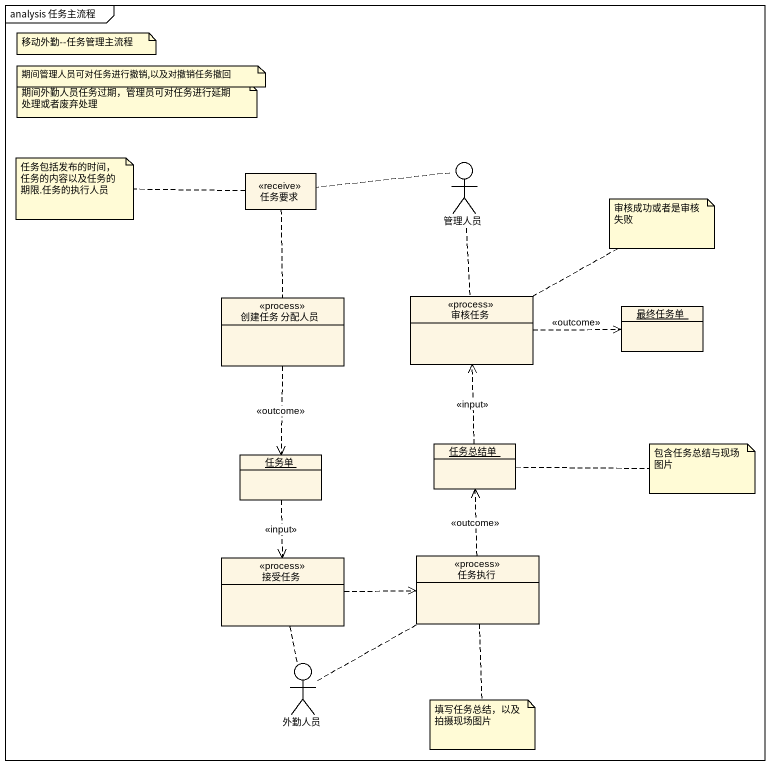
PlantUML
@startuml
mainframe analysis 任务主流程
allowmixing
hide circle
hide empty members
class 任务要求 <<receive>>
actor 管理人员
class "创建任务 分配人员" as 创建任务_分配人员 <<process>>
class 审核任务 <<process>>
object 最终任务单
object 任务单
object 任务总结单
class 接受任务 <<process>>
class 任务执行 <<process>>
actor 外勤人员
任务要求 .. 创建任务_分配人员
管理人员 .left. 任务要求
管理人员 .. 审核任务
创建任务_分配人员 ..> 任务单 : <<outcome>>
审核任务 .right.> 最终任务单 : <<outcome>>
任务单 ..> 接受任务 : <<input>>
任务总结单 .up.> 审核任务 : <<input>>
接受任务 .right.> 任务执行
任务执行 .up.> 任务总结单 : <<outcome>>
外勤人员 .up. 接受任务
外勤人员 .up. 任务执行
note as N1
  移动外勤--任务管理主流程
end note
note as N2
  期间管理人员可对任务进行撤销,以及对撤销任务撤回
end note
note as N3
  期间外勤人员任务过期，管理员可对任务进行延期处理或者废弃处理
end note
note left of 任务要求 : 任务包括发布的时间，任务的内容以及任务的期限.任务的执行人员
note right of 审核任务 : 审核成功或者是审核失败
note right of 任务总结单 : 包含任务总结与现场图片
note bottom of 任务执行 : 填写任务总结，以及拍摄现场图片
@enduml
